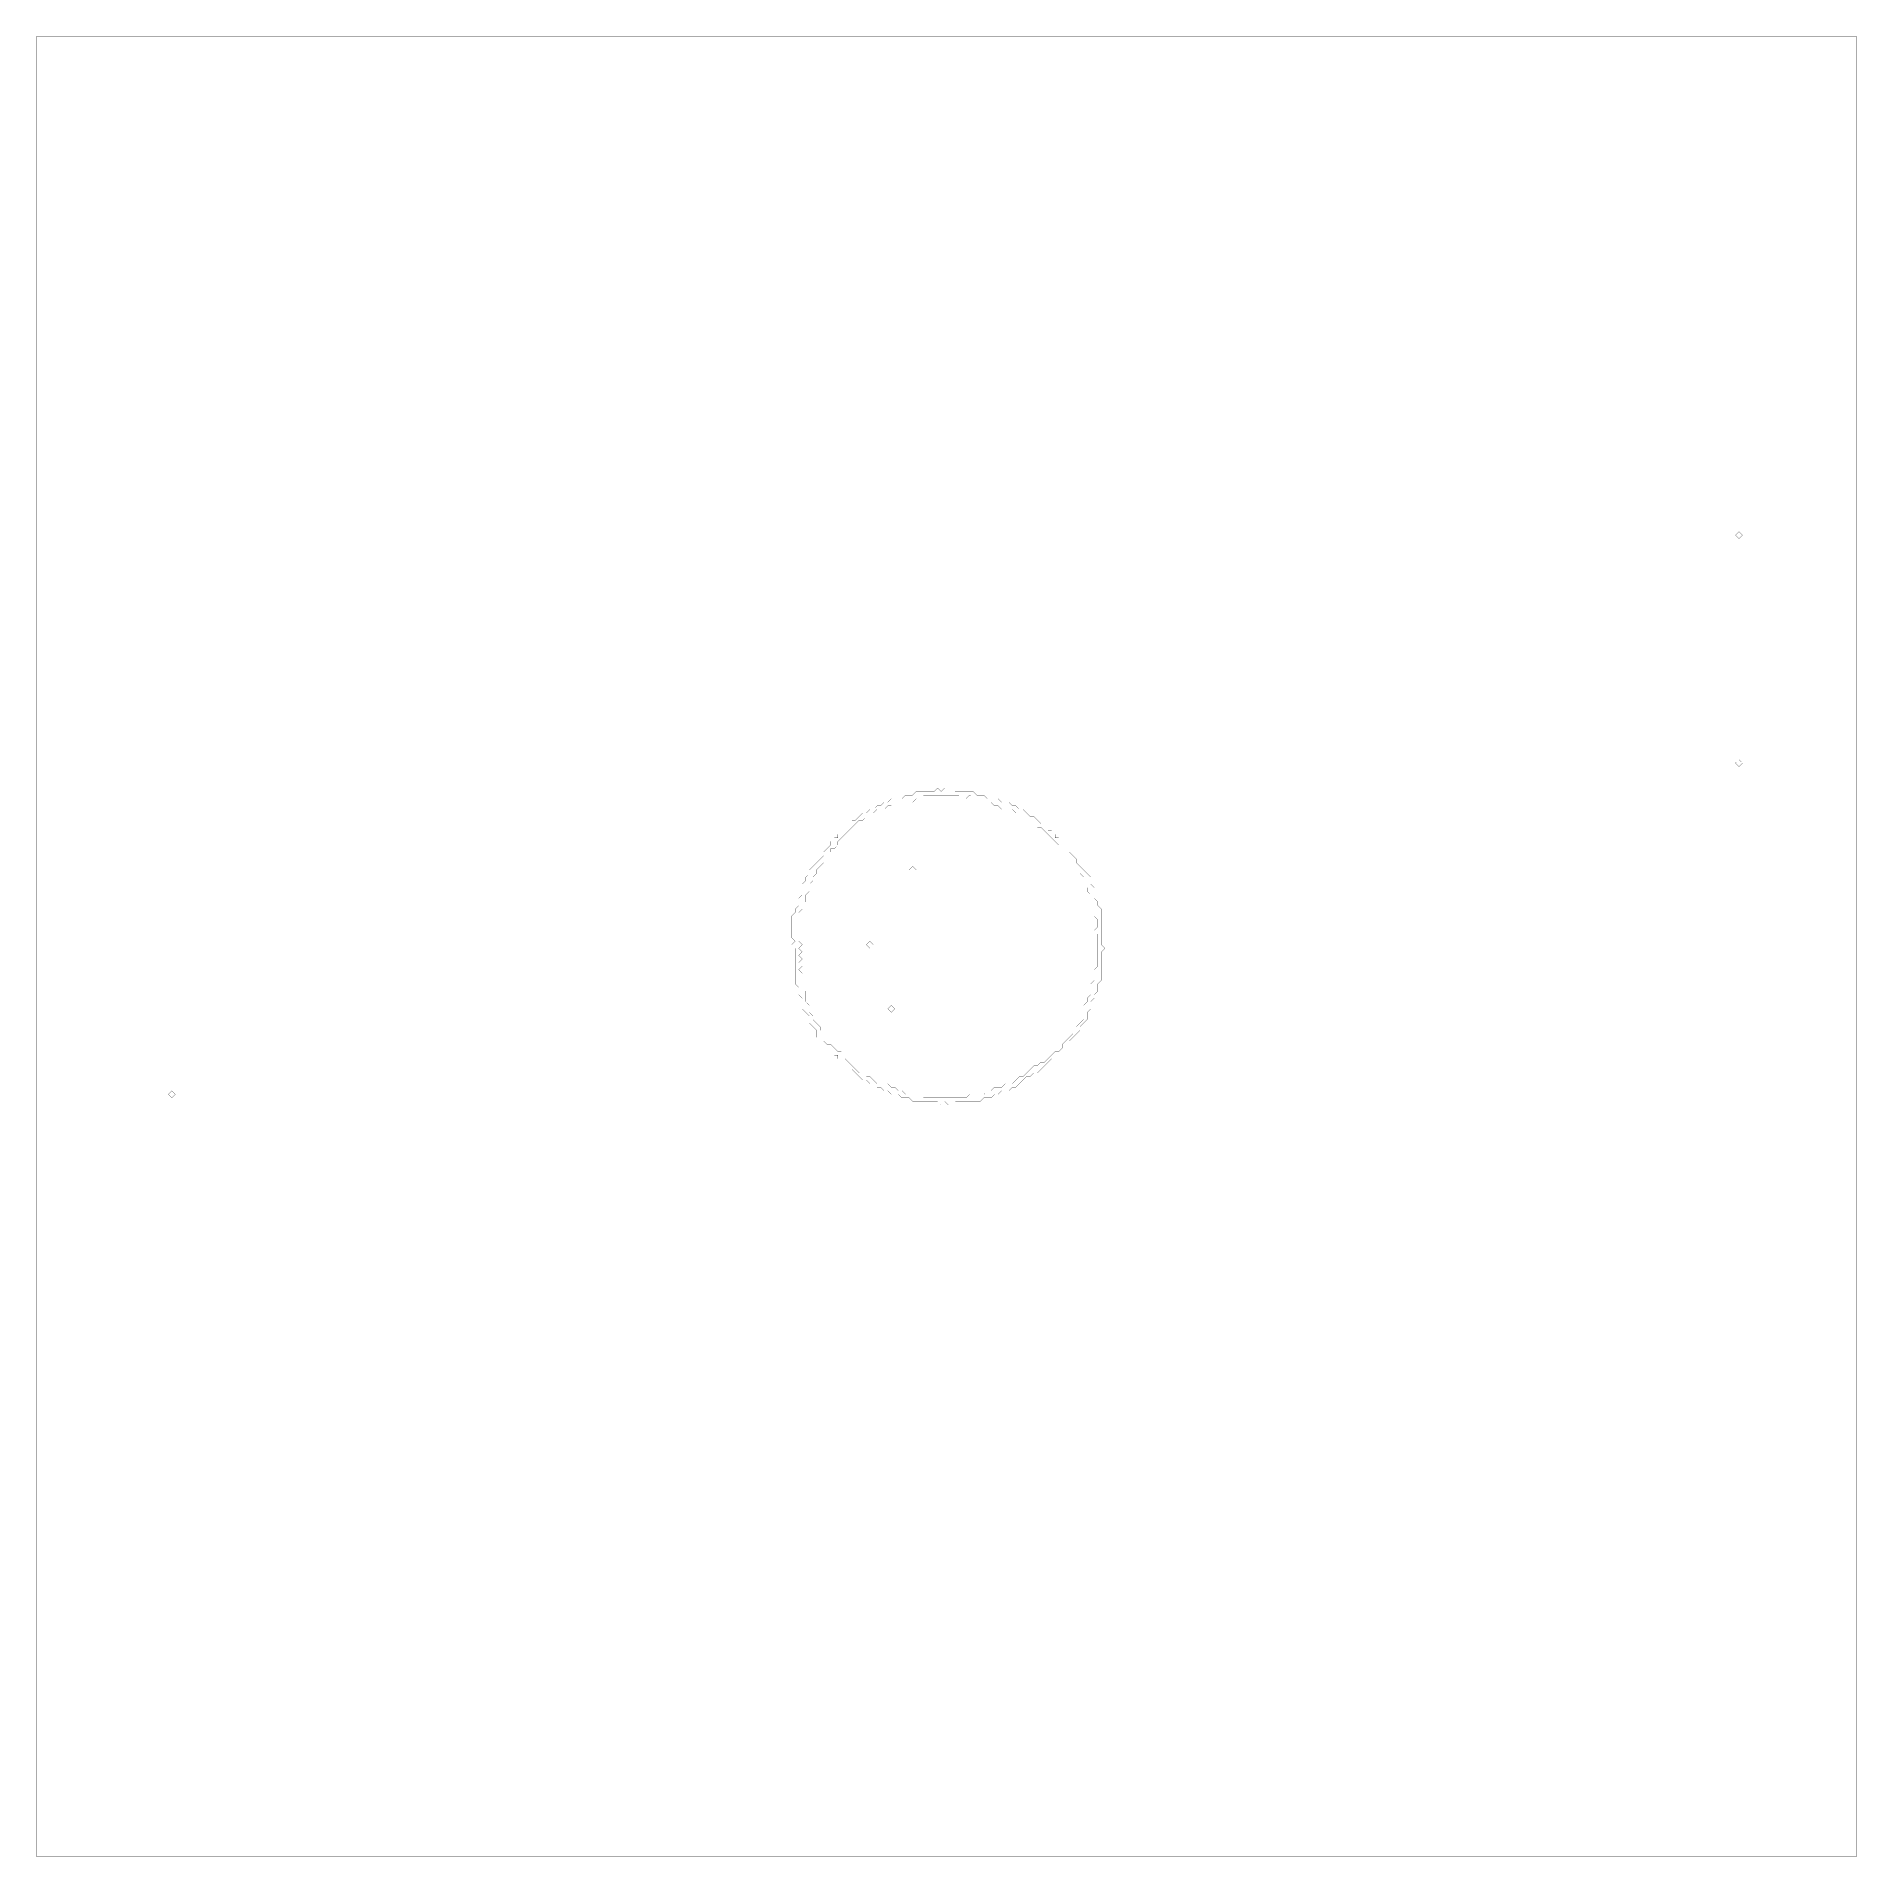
# Model space of a CAD drawing. Header units: metres. Extents: x 0 to 4894, y -4894 to 0.
import ezdxf

# ---------------------------------------------------------------- set-up
doc = ezdxf.new("R2010")
doc.units = ezdxf.units.M
doc.layers.add('conductor', color=1, linetype='Continuous')
doc.layers.add('substrate', color=5, linetype='Continuous')

msp = doc.modelspace()

# ---------------------------------------------------------------- linework, layer by layer
at = {"layer": 'conductor', "const_width": 0.5}
for points in [[(2384.5, -2039.7), (2374.9, -2049.3), (2365.3, -2049.3), (2355.7, -2058.9), (2346.2, -2058.9), (2336.6, -2058.9), (2327, -2058.9), (2317.4, -2058.9), (2307.9, -2058.9), (2298.3, -2068.5), (2288.7, -2068.5), (2279.1, -2078), (2269.6, -2078), (2260, -2078), (2250.4, -2087.6), (2240.8, -2087.6), (2231.2, -2097.2), (2221.7, -2106.8), (2212.1, -2106.8), (2202.5, -2116.3), (2192.9, -2125.9), (2183.4, -2135.5), (2173.8, -2145.1), (2164.2, -2154.6), (2154.6, -2164.2), (2154.6, -2173.8), (2145.1, -2183.4), (2135.5, -2183.4), (2135.5, -2192.9), (2125.9, -2202.5), (2116.3, -2212.1), (2116.3, -2221.7), (2106.8, -2231.2), (2097.2, -2240.8), (2097.2, -2250.4), (2087.6, -2260), (2087.6, -2269.6), (2078, -2279.1), (2078, -2288.7), (2078, -2298.3), (2068.5, -2307.9), (2068.5, -2317.4), (2068.5, -2327), (2058.9, -2336.6), (2058.9, -2346.2), (2049.3, -2355.7), (2049.3, -2365.3), (2049.3, -2374.9), (2049.3, -2384.5), (2049.3, -2394), (2049.3, -2403.6), (2049.3, -2413.2), (2049.3, -2422.8), (2049.3, -2432.3), (2058.9, -2441.9), (2049.3, -2451.5), (2058.9, -2461.1), (2049.3, -2470.7), (2058.9, -2480.2), (2049.3, -2489.8), (2058.9, -2499.4), (2049.3, -2509), (2058.9, -2518.5), (2058.9, -2528.1), (2058.9, -2537.7), (2058.9, -2547.3), (2058.9, -2556.8), (2068.5, -2566.4), (2068.5, -2576), (2068.5, -2585.6), (2068.5, -2595.1), (2078, -2604.7), (2078, -2614.3), (2078, -2623.9), (2087.6, -2633.4), (2087.6, -2643), (2097.2, -2652.6), (2106.8, -2662.2), (2106.8, -2671.8), (2116.3, -2681.3), (2116.3, -2690.9), (2116.3, -2700.5), (2125.9, -2710.1), (2135.5, -2710.1), (2145.1, -2719.6), (2154.6, -2729.2), (2164.2, -2729.2), (2173.8, -2738.8), (2173.8, -2748.4), (2183.4, -2757.9), (2192.9, -2767.5), (2202.5, -2777.1), (2212.1, -2786.7), (2221.7, -2786.7), (2231.2, -2796.2), (2240.8, -2796.2), (2250.4, -2805.8), (2260, -2815.4), (2269.6, -2815.4), (2279.1, -2815.4), (2288.7, -2815.4), (2298.3, -2825), (2307.9, -2825), (2317.4, -2834.5), (2327, -2834.5), (2336.6, -2844.1), (2346.2, -2844.1), (2355.7, -2844.1), (2365.3, -2844.1), (2374.9, -2844.1), (2384.5, -2853.7), (2394, -2853.7), (2403.6, -2853.7), (2413.2, -2853.7), (2422.8, -2853.7), (2432.3, -2853.7), (2441.9, -2853.7), (2451.5, -2853.7), (2461.1, -2853.7), (2470.7, -2853.7), (2480.2, -2853.7), (2489.8, -2853.7), (2499.4, -2853.7), (2509, -2844.1), (2518.5, -2844.1), (2528.1, -2844.1), (2537.7, -2844.1), (2547.3, -2844.1), (2556.8, -2834.5), (2566.4, -2834.5), (2576, -2825), (2585.6, -2825), (2595.1, -2825), (2604.7, -2815.4), (2614.3, -2815.4), (2623.9, -2815.4), (2633.4, -2805.8), (2643, -2796.2), (2652.6, -2796.2), (2662.2, -2786.7), (2671.8, -2777.1), (2681.3, -2767.5), (2690.9, -2767.5), (2700.5, -2757.9), (2710.1, -2757.9), (2719.6, -2748.4), (2729.2, -2738.8), (2738.8, -2729.2), (2748.4, -2729.2), (2757.9, -2719.6), (2757.9, -2710.1), (2767.5, -2700.5), (2777.1, -2690.9), (2786.7, -2681.3), (2786.7, -2671.8), (2796.2, -2662.2), (2805.8, -2652.6), (2815.4, -2643), (2815.4, -2633.4), (2815.4, -2623.9), (2815.4, -2614.3), (2815.4, -2604.7), (2825, -2595.1), (2825, -2585.6), (2834.5, -2576), (2834.5, -2566.4), (2834.5, -2556.8), (2834.5, -2547.3), (2844.1, -2537.7), (2844.1, -2528.1), (2844.1, -2518.5), (2844.1, -2509), (2853.7, -2499.4), (2853.7, -2489.8), (2853.7, -2480.2), (2853.7, -2470.7), (2853.7, -2461.1), (2853.7, -2451.5), (2853.7, -2441.9), (2853.7, -2432.3), (2853.7, -2422.8), (2853.7, -2413.2), (2844.1, -2403.6), (2853.7, -2394), (2853.7, -2384.5), (2853.7, -2374.9), (2844.1, -2365.3), (2844.1, -2355.7), (2844.1, -2346.2), (2834.5, -2336.6), (2834.5, -2327), (2834.5, -2317.4), (2834.5, -2307.9), (2825, -2298.3), (2825, -2288.7), (2815.4, -2279.1), (2815.4, -2269.6), (2815.4, -2260), (2805.8, -2250.4), (2805.8, -2240.8), (2796.2, -2231.2), (2786.7, -2221.7), (2777.1, -2212.1), (2767.5, -2202.5), (2757.9, -2192.9), (2748.4, -2183.4), (2748.4, -2173.8), (2738.8, -2164.2), (2729.2, -2154.6), (2719.6, -2145.1), (2710.1, -2135.5), (2700.5, -2125.9), (2690.9, -2125.9), (2681.3, -2116.3), (2671.8, -2106.8), (2662.2, -2097.2), (2652.6, -2087.6), (2643, -2087.6), (2633.4, -2087.6), (2623.9, -2078), (2614.3, -2078), (2604.7, -2078), (2595.1, -2078), (2585.6, -2068.5), (2576, -2068.5), (2566.4, -2058.9), (2556.8, -2058.9), (2547.3, -2058.9), (2537.7, -2058.9), (2528.1, -2058.9), (2518.5, -2049.3), (2509, -2039.7), (2499.4, -2049.3), (2489.8, -2049.3), (2480.2, -2039.7), (2470.7, -2039.7), (2461.1, -2039.7), (2451.5, -2039.7), (2441.9, -2039.7), (2432.3, -2039.7), (2422.8, -2039.7), (2413.2, -2039.7), (2403.6, -2039.7), (2394, -2039.7)], [(2346.2, -2240.8), (2355.7, -2231.2), (2365.3, -2240.8), (2355.7, -2250.4)], [(2231.2, -2441.9), (2240.8, -2432.3), (2250.4, -2441.9), (2240.8, -2451.5)], [(2288.7, -2614.3), (2298.3, -2604.7), (2307.9, -2614.3), (2298.3, -2623.9)]]:
    msp.add_lwpolyline(points, close=True, dxfattribs=at)
at = {"layer": 'substrate', "const_width": 0.5}
for points in [[(0, 0), (0, -9.6), (0, -19.2), (0, -28.7), (0, -38.3), (0, -47.9), (0, -57.5), (0, -67), (0, -76.6), (0, -86.2), (0, -95.8), (0, -105.3), (0, -114.9), (0, -124.5), (0, -134.1), (0, -143.6), (0, -153.2), (0, -162.8), (0, -172.4), (0, -181.9), (0, -191.5), (0, -201.1), (0, -210.7), (0, -220.3), (0, -229.8), (0, -239.4), (0, -249), (0, -258.6), (0, -268.1), (0, -277.7), (0, -287.3), (0, -296.9), (0, -306.4), (0, -316), (0, -325.6), (0, -335.2), (0, -344.7), (0, -354.3), (0, -363.9), (0, -373.5), (0, -383), (0, -392.6), (0, -402.2), (0, -411.8), (0, -421.4), (0, -430.9), (0, -440.5), (0, -450.1), (0, -459.7), (0, -469.2), (0, -478.8), (0, -488.4), (0, -498), (0, -507.5), (0, -517.1), (0, -526.7), (0, -536.3), (0, -545.8), (0, -555.4), (0, -565), (0, -574.6), (0, -584.1), (0, -593.7), (0, -603.3), (0, -612.9), (0, -622.5), (0, -632), (0, -641.6), (0, -651.2), (0, -660.8), (0, -670.3), (0, -679.9), (0, -689.5), (0, -699.1), (0, -708.6), (0, -718.2), (0, -727.8), (0, -737.4), (0, -746.9), (0, -756.5), (0, -766.1), (0, -775.7), (0, -785.2), (0, -794.8), (0, -804.4), (0, -814), (0, -823.6), (0, -833.1), (0, -842.7), (0, -852.3), (0, -861.9), (0, -871.4), (0, -881), (0, -890.6), (0, -900.2), (0, -909.7), (0, -919.3), (0, -928.9), (0, -938.5), (0, -948), (0, -957.6), (0, -967.2), (0, -976.8), (0, -986.3), (0, -995.9), (0, -1005.5), (0, -1015.1), (0, -1024.7), (0, -1034.2), (0, -1043.8), (0, -1053.4), (0, -1063), (0, -1072.5), (0, -1082.1), (0, -1091.7), (0, -1101.3), (0, -1110.8), (0, -1120.4), (0, -1130), (0, -1139.6), (0, -1149.1), (0, -1158.7), (0, -1168.3), (0, -1177.9), (0, -1187.4), (0, -1197), (0, -1206.6), (0, -1216.2), (0, -1225.8), (0, -1235.3), (0, -1244.9), (0, -1254.5), (0, -1264.1), (0, -1273.6), (0, -1283.2), (0, -1292.8), (0, -1302.4), (0, -1311.9), (0, -1321.5), (0, -1331.1), (0, -1340.7), (0, -1350.2), (0, -1359.8), (0, -1369.4), (0, -1379), (0, -1388.5), (0, -1398.1), (0, -1407.7), (0, -1417.3), (0, -1426.8), (0, -1436.4), (0, -1446), (0, -1455.6), (0, -1465.2), (0, -1474.7), (0, -1484.3), (0, -1493.9), (0, -1503.5), (0, -1513), (0, -1522.6), (0, -1532.2), (0, -1541.8), (0, -1551.3), (0, -1560.9), (0, -1570.5), (0, -1580.1), (0, -1589.6), (0, -1599.2), (0, -1608.8), (0, -1618.4), (0, -1627.9), (0, -1637.5), (0, -1647.1), (0, -1656.7), (0, -1666.3), (0, -1675.8), (0, -1685.4), (0, -1695), (0, -1704.6), (0, -1714.1), (0, -1723.7), (0, -1733.3), (0, -1742.9), (0, -1752.4), (0, -1762), (0, -1771.6), (0, -1781.2), (0, -1790.7), (0, -1800.3), (0, -1809.9), (0, -1819.5), (0, -1829), (0, -1838.6), (0, -1848.2), (0, -1857.8), (0, -1867.4), (0, -1876.9), (0, -1886.5), (0, -1896.1), (0, -1905.7), (0, -1915.2), (0, -1924.8), (0, -1934.4), (0, -1944), (0, -1953.5), (0, -1963.1), (0, -1972.7), (0, -1982.3), (0, -1991.8), (0, -2001.4), (0, -2011), (0, -2020.6), (0, -2030.1), (0, -2039.7), (0, -2049.3), (0, -2058.9), (0, -2068.5), (0, -2078), (0, -2087.6), (0, -2097.2), (0, -2106.8), (0, -2116.3), (0, -2125.9), (0, -2135.5), (0, -2145.1), (0, -2154.6), (0, -2164.2), (0, -2173.8), (0, -2183.4), (0, -2192.9), (0, -2202.5), (0, -2212.1), (0, -2221.7), (0, -2231.2), (0, -2240.8), (0, -2250.4), (0, -2260), (0, -2269.6), (0, -2279.1), (0, -2288.7), (0, -2298.3), (0, -2307.9), (0, -2317.4), (0, -2327), (0, -2336.6), (0, -2346.2), (0, -2355.7), (0, -2365.3), (0, -2374.9), (0, -2384.5), (0, -2394), (0, -2403.6), (0, -2413.2), (0, -2422.8), (0, -2432.3), (0, -2441.9), (0, -2451.5), (0, -2461.1), (0, -2470.7), (0, -2480.2), (0, -2489.8), (0, -2499.4), (0, -2509), (0, -2518.5), (0, -2528.1), (0, -2537.7), (0, -2547.3), (0, -2556.8), (0, -2566.4), (0, -2576), (0, -2585.6), (0, -2595.1), (0, -2604.7), (0, -2614.3), (0, -2623.9), (0, -2633.4), (0, -2643), (0, -2652.6), (0, -2662.2), (0, -2671.8), (0, -2681.3), (0, -2690.9), (0, -2700.5), (0, -2710.1), (0, -2719.6), (0, -2729.2), (0, -2738.8), (0, -2748.4), (0, -2757.9), (0, -2767.5), (0, -2777.1), (0, -2786.7), (0, -2796.2), (0, -2805.8), (0, -2815.4), (0, -2825), (0, -2834.5), (0, -2844.1), (0, -2853.7), (0, -2863.3), (0, -2872.9), (0, -2882.4), (0, -2892), (0, -2901.6), (0, -2911.2), (0, -2920.7), (0, -2930.3), (0, -2939.9), (0, -2949.5), (0, -2959), (0, -2968.6), (0, -2978.2), (0, -2987.8), (0, -2997.3), (0, -3006.9), (0, -3016.5), (0, -3026.1), (0, -3035.6), (0, -3045.2), (0, -3054.8), (0, -3064.4), (0, -3074), (0, -3083.5), (0, -3093.1), (0, -3102.7), (0, -3112.3), (0, -3121.8), (0, -3131.4), (0, -3141), (0, -3150.6), (0, -3160.1), (0, -3169.7), (0, -3179.3), (0, -3188.9), (0, -3198.4), (0, -3208), (0, -3217.6), (0, -3227.2), (0, -3236.7), (0, -3246.3), (0, -3255.9), (0, -3265.5), (0, -3275.1), (0, -3284.6), (0, -3294.2), (0, -3303.8), (0, -3313.4), (0, -3322.9), (0, -3332.5), (0, -3342.1), (0, -3351.7), (0, -3361.2), (0, -3370.8), (0, -3380.4), (0, -3390), (0, -3399.5), (0, -3409.1), (0, -3418.7), (0, -3428.3), (0, -3437.8), (0, -3447.4), (0, -3457), (0, -3466.6), (0, -3476.2), (0, -3485.7), (0, -3495.3), (0, -3504.9), (0, -3514.5), (0, -3524), (0, -3533.6), (0, -3543.2), (0, -3552.8), (0, -3562.3), (0, -3571.9), (0, -3581.5), (0, -3591.1), (0, -3600.6), (0, -3610.2), (0, -3619.8), (0, -3629.4), (0, -3638.9), (0, -3648.5), (0, -3658.1), (0, -3667.7), (0, -3677.2), (0, -3686.8), (0, -3696.4), (0, -3706), (0, -3715.6), (0, -3725.1), (0, -3734.7), (0, -3744.3), (0, -3753.9), (0, -3763.4), (0, -3773), (0, -3782.6), (0, -3792.2), (0, -3801.7), (0, -3811.3), (0, -3820.9), (0, -3830.5), (0, -3840), (0, -3849.6), (0, -3859.2), (0, -3868.8), (0, -3878.3), (0, -3887.9), (0, -3897.5), (0, -3907.1), (0, -3916.7), (0, -3926.2), (0, -3935.8), (0, -3945.4), (0, -3955), (0, -3964.5), (0, -3974.1), (0, -3983.7), (0, -3993.3), (0, -4002.8), (0, -4012.4), (0, -4022), (0, -4031.6), (0, -4041.1), (0, -4050.7), (0, -4060.3), (0, -4069.9), (0, -4079.4), (0, -4089), (0, -4098.6), (0, -4108.2), (0, -4117.8), (0, -4127.3), (0, -4136.9), (0, -4146.5), (0, -4156.1), (0, -4165.6), (0, -4175.2), (0, -4184.8), (0, -4194.4), (0, -4203.9), (0, -4213.5), (0, -4223.1), (0, -4232.7), (0, -4242.2), (0, -4251.8), (0, -4261.4), (0, -4271), (0, -4280.5), (0, -4290.1), (0, -4299.7), (0, -4309.3), (0, -4318.9), (0, -4328.4), (0, -4338), (0, -4347.6), (0, -4357.2), (0, -4366.7), (0, -4376.3), (0, -4385.9), (0, -4395.5), (0, -4405), (0, -4414.6), (0, -4424.2), (0, -4433.8), (0, -4443.3), (0, -4452.9), (0, -4462.5), (0, -4472.1), (0, -4481.6), (0, -4491.2), (0, -4500.8), (0, -4510.4), (0, -4520), (0, -4529.5), (0, -4539.1), (0, -4548.7), (0, -4558.3), (0, -4567.8), (0, -4577.4), (0, -4587), (0, -4596.6), (0, -4606.1), (0, -4615.7), (0, -4625.3), (0, -4634.9), (0, -4644.4), (0, -4654), (0, -4663.6), (0, -4673.2), (0, -4682.7), (0, -4692.3), (0, -4701.9), (0, -4711.5), (0, -4721.1), (0, -4730.6), (0, -4740.2), (0, -4749.8), (0, -4759.4), (0, -4768.9), (0, -4778.5), (0, -4788.1), (0, -4797.7), (0, -4807.2), (0, -4816.8), (0, -4826.4), (0, -4836), (0, -4845.5), (0, -4855.1), (0, -4864.7), (0, -4874.3), (0, -4883.8), (0, -4893.4), (9.6, -4893.4), (19.2, -4893.4), (28.7, -4893.4), (38.3, -4893.4), (47.9, -4893.4), (57.5, -4893.4), (67, -4893.4), (76.6, -4893.4), (86.2, -4893.4), (95.8, -4893.4), (105.3, -4893.4), (114.9, -4893.4), (124.5, -4893.4), (134.1, -4893.4), (143.6, -4893.4), (153.2, -4893.4), (162.8, -4893.4), (172.4, -4893.4), (181.9, -4893.4), (191.5, -4893.4), (201.1, -4893.4), (210.7, -4893.4), (220.3, -4893.4), (229.8, -4893.4), (239.4, -4893.4), (249, -4893.4), (258.6, -4893.4), (268.1, -4893.4), (277.7, -4893.4), (287.3, -4893.4), (296.9, -4893.4), (306.4, -4893.4), (316, -4893.4), (325.6, -4893.4), (335.2, -4893.4), (344.7, -4893.4), (354.3, -4893.4), (363.9, -4893.4), (373.5, -4893.4), (383, -4893.4), (392.6, -4893.4), (402.2, -4893.4), (411.8, -4893.4), (421.4, -4893.4), (430.9, -4893.4), (440.5, -4893.4), (450.1, -4893.4), (459.7, -4893.4), (469.2, -4893.4), (478.8, -4893.4), (488.4, -4893.4), (498, -4893.4), (507.5, -4893.4), (517.1, -4893.4), (526.7, -4893.4), (536.3, -4893.4), (545.8, -4893.4), (555.4, -4893.4), (565, -4893.4), (574.6, -4893.4), (584.1, -4893.4), (593.7, -4893.4), (603.3, -4893.4), (612.9, -4893.4), (622.5, -4893.4), (632, -4893.4), (641.6, -4893.4), (651.2, -4893.4), (660.8, -4893.4), (670.3, -4893.4), (679.9, -4893.4), (689.5, -4893.4), (699.1, -4893.4), (708.6, -4893.4), (718.2, -4893.4), (727.8, -4893.4), (737.4, -4893.4), (746.9, -4893.4), (756.5, -4893.4), (766.1, -4893.4), (775.7, -4893.4), (785.2, -4893.4), (794.8, -4893.4), (804.4, -4893.4), (814, -4893.4), (823.6, -4893.4), (833.1, -4893.4), (842.7, -4893.4), (852.3, -4893.4), (861.9, -4893.4), (871.4, -4893.4), (881, -4893.4), (890.6, -4893.4), (900.2, -4893.4), (909.7, -4893.4), (919.3, -4893.4), (928.9, -4893.4), (938.5, -4893.4), (948, -4893.4), (957.6, -4893.4), (967.2, -4893.4), (976.8, -4893.4), (986.3, -4893.4), (995.9, -4893.4), (1005.5, -4893.4), (1015.1, -4893.4), (1024.7, -4893.4), (1034.2, -4893.4), (1043.8, -4893.4), (1053.4, -4893.4), (1063, -4893.4), (1072.5, -4893.4), (1082.1, -4893.4), (1091.7, -4893.4), (1101.3, -4893.4), (1110.8, -4893.4), (1120.4, -4893.4), (1130, -4893.4), (1139.6, -4893.4), (1149.1, -4893.4), (1158.7, -4893.4), (1168.3, -4893.4), (1177.9, -4893.4), (1187.4, -4893.4), (1197, -4893.4), (1206.6, -4893.4), (1216.2, -4893.4), (1225.8, -4893.4), (1235.3, -4893.4), (1244.9, -4893.4), (1254.5, -4893.4), (1264.1, -4893.4), (1273.6, -4893.4), (1283.2, -4893.4), (1292.8, -4893.4), (1302.4, -4893.4), (1311.9, -4893.4), (1321.5, -4893.4), (1331.1, -4893.4), (1340.7, -4893.4), (1350.2, -4893.4), (1359.8, -4893.4), (1369.4, -4893.4), (1379, -4893.4), (1388.5, -4893.4), (1398.1, -4893.4), (1407.7, -4893.4), (1417.3, -4893.4), (1426.8, -4893.4), (1436.4, -4893.4), (1446, -4893.4), (1455.6, -4893.4), (1465.2, -4893.4), (1474.7, -4893.4), (1484.3, -4893.4), (1493.9, -4893.4), (1503.5, -4893.4), (1513, -4893.4), (1522.6, -4893.4), (1532.2, -4893.4), (1541.8, -4893.4), (1551.3, -4893.4), (1560.9, -4893.4), (1570.5, -4893.4), (1580.1, -4893.4), (1589.6, -4893.4), (1599.2, -4893.4), (1608.8, -4893.4), (1618.4, -4893.4), (1627.9, -4893.4), (1637.5, -4893.4), (1647.1, -4893.4), (1656.7, -4893.4), (1666.3, -4893.4), (1675.8, -4893.4), (1685.4, -4893.4), (1695, -4893.4), (1704.6, -4893.4), (1714.1, -4893.4), (1723.7, -4893.4), (1733.3, -4893.4), (1742.9, -4893.4), (1752.4, -4893.4), (1762, -4893.4), (1771.6, -4893.4), (1781.2, -4893.4), (1790.7, -4893.4), (1800.3, -4893.4), (1809.9, -4893.4), (1819.5, -4893.4), (1829, -4893.4), (1838.6, -4893.4), (1848.2, -4893.4), (1857.8, -4893.4), (1867.4, -4893.4), (1876.9, -4893.4), (1886.5, -4893.4), (1896.1, -4893.4), (1905.7, -4893.4), (1915.2, -4893.4), (1924.8, -4893.4), (1934.4, -4893.4), (1944, -4893.4), (1953.5, -4893.4), (1963.1, -4893.4), (1972.7, -4893.4), (1982.3, -4893.4), (1991.8, -4893.4), (2001.4, -4893.4), (2011, -4893.4), (2020.6, -4893.4), (2030.1, -4893.4), (2039.7, -4893.4), (2049.3, -4893.4), (2058.9, -4893.4), (2068.5, -4893.4), (2078, -4893.4), (2087.6, -4893.4), (2097.2, -4893.4), (2106.8, -4893.4), (2116.3, -4893.4), (2125.9, -4893.4), (2135.5, -4893.4), (2145.1, -4893.4), (2154.6, -4893.4), (2164.2, -4893.4), (2173.8, -4893.4), (2183.4, -4893.4), (2192.9, -4893.4), (2202.5, -4893.4), (2212.1, -4893.4), (2221.7, -4893.4), (2231.2, -4893.4), (2240.8, -4893.4), (2250.4, -4893.4), (2260, -4893.4), (2269.6, -4893.4), (2279.1, -4893.4), (2288.7, -4893.4), (2298.3, -4893.4), (2307.9, -4893.4), (2317.4, -4893.4), (2327, -4893.4), (2336.6, -4893.4), (2346.2, -4893.4), (2355.7, -4893.4), (2365.3, -4893.4), (2374.9, -4893.4), (2384.5, -4893.4), (2394, -4893.4), (2403.6, -4893.4), (2413.2, -4893.4), (2422.8, -4893.4), (2432.3, -4893.4), (2441.9, -4893.4), (2451.5, -4893.4), (2461.1, -4893.4), (2470.7, -4893.4), (2480.2, -4893.4), (2489.8, -4893.4), (2499.4, -4893.4), (2509, -4893.4), (2518.5, -4893.4), (2528.1, -4893.4), (2537.7, -4893.4), (2547.3, -4893.4), (2556.8, -4893.4), (2566.4, -4893.4), (2576, -4893.4), (2585.6, -4893.4), (2595.1, -4893.4), (2604.7, -4893.4), (2614.3, -4893.4), (2623.9, -4893.4), (2633.4, -4893.4), (2643, -4893.4), (2652.6, -4893.4), (2662.2, -4893.4), (2671.8, -4893.4), (2681.3, -4893.4), (2690.9, -4893.4), (2700.5, -4893.4), (2710.1, -4893.4), (2719.6, -4893.4), (2729.2, -4893.4), (2738.8, -4893.4), (2748.4, -4893.4), (2757.9, -4893.4), (2767.5, -4893.4), (2777.1, -4893.4), (2786.7, -4893.4), (2796.2, -4893.4), (2805.8, -4893.4), (2815.4, -4893.4), (2825, -4893.4), (2834.5, -4893.4), (2844.1, -4893.4), (2853.7, -4893.4), (2863.3, -4893.4), (2872.9, -4893.4), (2882.4, -4893.4), (2892, -4893.4), (2901.6, -4893.4), (2911.2, -4893.4), (2920.7, -4893.4), (2930.3, -4893.4), (2939.9, -4893.4), (2949.5, -4893.4), (2959, -4893.4), (2968.6, -4893.4), (2978.2, -4893.4), (2987.8, -4893.4), (2997.3, -4893.4), (3006.9, -4893.4), (3016.5, -4893.4), (3026.1, -4893.4), (3035.6, -4893.4), (3045.2, -4893.4), (3054.8, -4893.4), (3064.4, -4893.4), (3074, -4893.4), (3083.5, -4893.4), (3093.1, -4893.4), (3102.7, -4893.4), (3112.3, -4893.4), (3121.8, -4893.4), (3131.4, -4893.4), (3141, -4893.4), (3150.6, -4893.4), (3160.1, -4893.4), (3169.7, -4893.4), (3179.3, -4893.4), (3188.9, -4893.4), (3198.4, -4893.4), (3208, -4893.4), (3217.6, -4893.4), (3227.2, -4893.4), (3236.7, -4893.4), (3246.3, -4893.4), (3255.9, -4893.4), (3265.5, -4893.4), (3275.1, -4893.4), (3284.6, -4893.4), (3294.2, -4893.4), (3303.8, -4893.4), (3313.4, -4893.4), (3322.9, -4893.4), (3332.5, -4893.4), (3342.1, -4893.4), (3351.7, -4893.4), (3361.2, -4893.4), (3370.8, -4893.4), (3380.4, -4893.4), (3390, -4893.4), (3399.5, -4893.4), (3409.1, -4893.4), (3418.7, -4893.4), (3428.3, -4893.4), (3437.8, -4893.4), (3447.4, -4893.4), (3457, -4893.4), (3466.6, -4893.4), (3476.2, -4893.4), (3485.7, -4893.4), (3495.3, -4893.4), (3504.9, -4893.4), (3514.5, -4893.4), (3524, -4893.4), (3533.6, -4893.4), (3543.2, -4893.4), (3552.8, -4893.4), (3562.3, -4893.4), (3571.9, -4893.4), (3581.5, -4893.4), (3591.1, -4893.4), (3600.6, -4893.4), (3610.2, -4893.4), (3619.8, -4893.4), (3629.4, -4893.4), (3638.9, -4893.4), (3648.5, -4893.4), (3658.1, -4893.4), (3667.7, -4893.4), (3677.2, -4893.4), (3686.8, -4893.4), (3696.4, -4893.4), (3706, -4893.4), (3715.6, -4893.4), (3725.1, -4893.4), (3734.7, -4893.4), (3744.3, -4893.4), (3753.9, -4893.4), (3763.4, -4893.4), (3773, -4893.4), (3782.6, -4893.4), (3792.2, -4893.4), (3801.7, -4893.4), (3811.3, -4893.4), (3820.9, -4893.4), (3830.5, -4893.4), (3840, -4893.4), (3849.6, -4893.4), (3859.2, -4893.4), (3868.8, -4893.4), (3878.3, -4893.4), (3887.9, -4893.4), (3897.5, -4893.4), (3907.1, -4893.4), (3916.7, -4893.4), (3926.2, -4893.4), (3935.8, -4893.4), (3945.4, -4893.4), (3955, -4893.4), (3964.5, -4893.4), (3974.1, -4893.4), (3983.7, -4893.4), (3993.3, -4893.4), (4002.8, -4893.4), (4012.4, -4893.4), (4022, -4893.4), (4031.6, -4893.4), (4041.1, -4893.4), (4050.7, -4893.4), (4060.3, -4893.4), (4069.9, -4893.4), (4079.4, -4893.4), (4089, -4893.4), (4098.6, -4893.4), (4108.2, -4893.4), (4117.8, -4893.4), (4127.3, -4893.4), (4136.9, -4893.4), (4146.5, -4893.4), (4156.1, -4893.4), (4165.6, -4893.4), (4175.2, -4893.4), (4184.8, -4893.4), (4194.4, -4893.4), (4203.9, -4893.4), (4213.5, -4893.4), (4223.1, -4893.4), (4232.7, -4893.4), (4242.2, -4893.4), (4251.8, -4893.4), (4261.4, -4893.4), (4271, -4893.4), (4280.5, -4893.4), (4290.1, -4893.4), (4299.7, -4893.4), (4309.3, -4893.4), (4318.9, -4893.4), (4328.4, -4893.4), (4338, -4893.4), (4347.6, -4893.4), (4357.2, -4893.4), (4366.7, -4893.4), (4376.3, -4893.4), (4385.9, -4893.4), (4395.5, -4893.4), (4405, -4893.4), (4414.6, -4893.4), (4424.2, -4893.4), (4433.8, -4893.4), (4443.3, -4893.4), (4452.9, -4893.4), (4462.5, -4893.4), (4472.1, -4893.4), (4481.6, -4893.4), (4491.2, -4893.4), (4500.8, -4893.4), (4510.4, -4893.4), (4520, -4893.4), (4529.5, -4893.4), (4539.1, -4893.4), (4548.7, -4893.4), (4558.3, -4893.4), (4567.8, -4893.4), (4577.4, -4893.4), (4587, -4893.4), (4596.6, -4893.4), (4606.1, -4893.4), (4615.7, -4893.4), (4625.3, -4893.4), (4634.9, -4893.4), (4644.4, -4893.4), (4654, -4893.4), (4663.6, -4893.4), (4673.2, -4893.4), (4682.7, -4893.4), (4692.3, -4893.4), (4701.9, -4893.4), (4711.5, -4893.4), (4721.1, -4893.4), (4730.6, -4893.4), (4740.2, -4893.4), (4749.8, -4893.4), (4759.4, -4893.4), (4768.9, -4893.4), (4778.5, -4893.4), (4788.1, -4893.4), (4797.7, -4893.4), (4807.2, -4893.4), (4816.8, -4893.4), (4826.4, -4893.4), (4836, -4893.4), (4845.5, -4893.4), (4855.1, -4893.4), (4864.7, -4893.4), (4874.3, -4893.4), (4883.8, -4893.4), (4893.4, -4893.4), (4893.4, -4883.8), (4893.4, -4874.3), (4893.4, -4864.7), (4893.4, -4855.1), (4893.4, -4845.5), (4893.4, -4836), (4893.4, -4826.4), (4893.4, -4816.8), (4893.4, -4807.2), (4893.4, -4797.7), (4893.4, -4788.1), (4893.4, -4778.5), (4893.4, -4768.9), (4893.4, -4759.4), (4893.4, -4749.8), (4893.4, -4740.2), (4893.4, -4730.6), (4893.4, -4721.1), (4893.4, -4711.5), (4893.4, -4701.9), (4893.4, -4692.3), (4893.4, -4682.7), (4893.4, -4673.2), (4893.4, -4663.6), (4893.4, -4654), (4893.4, -4644.4), (4893.4, -4634.9), (4893.4, -4625.3), (4893.4, -4615.7), (4893.4, -4606.1), (4893.4, -4596.6), (4893.4, -4587), (4893.4, -4577.4), (4893.4, -4567.8), (4893.4, -4558.3), (4893.4, -4548.7), (4893.4, -4539.1), (4893.4, -4529.5), (4893.4, -4520), (4893.4, -4510.4), (4893.4, -4500.8), (4893.4, -4491.2), (4893.4, -4481.6), (4893.4, -4472.1), (4893.4, -4462.5), (4893.4, -4452.9), (4893.4, -4443.3), (4893.4, -4433.8), (4893.4, -4424.2), (4893.4, -4414.6), (4893.4, -4405), (4893.4, -4395.5), (4893.4, -4385.9), (4893.4, -4376.3), (4893.4, -4366.7), (4893.4, -4357.2), (4893.4, -4347.6), (4893.4, -4338), (4893.4, -4328.4), (4893.4, -4318.9), (4893.4, -4309.3), (4893.4, -4299.7), (4893.4, -4290.1), (4893.4, -4280.5), (4893.4, -4271), (4893.4, -4261.4), (4893.4, -4251.8), (4893.4, -4242.2), (4893.4, -4232.7), (4893.4, -4223.1), (4893.4, -4213.5), (4893.4, -4203.9), (4893.4, -4194.4), (4893.4, -4184.8), (4893.4, -4175.2), (4893.4, -4165.6), (4893.4, -4156.1), (4893.4, -4146.5), (4893.4, -4136.9), (4893.4, -4127.3), (4893.4, -4117.8), (4893.4, -4108.2), (4893.4, -4098.6), (4893.4, -4089), (4893.4, -4079.4), (4893.4, -4069.9), (4893.4, -4060.3), (4893.4, -4050.7), (4893.4, -4041.1), (4893.4, -4031.6), (4893.4, -4022), (4893.4, -4012.4), (4893.4, -4002.8), (4893.4, -3993.3), (4893.4, -3983.7), (4893.4, -3974.1), (4893.4, -3964.5), (4893.4, -3955), (4893.4, -3945.4), (4893.4, -3935.8), (4893.4, -3926.2), (4893.4, -3916.7), (4893.4, -3907.1), (4893.4, -3897.5), (4893.4, -3887.9), (4893.4, -3878.3), (4893.4, -3868.8), (4893.4, -3859.2), (4893.4, -3849.6), (4893.4, -3840), (4893.4, -3830.5), (4893.4, -3820.9), (4893.4, -3811.3), (4893.4, -3801.7), (4893.4, -3792.2), (4893.4, -3782.6), (4893.4, -3773), (4893.4, -3763.4), (4893.4, -3753.9), (4893.4, -3744.3), (4893.4, -3734.7), (4893.4, -3725.1), (4893.4, -3715.6), (4893.4, -3706), (4893.4, -3696.4), (4893.4, -3686.8), (4893.4, -3677.2), (4893.4, -3667.7), (4893.4, -3658.1), (4893.4, -3648.5), (4893.4, -3638.9), (4893.4, -3629.4), (4893.4, -3619.8), (4893.4, -3610.2), (4893.4, -3600.6), (4893.4, -3591.1), (4893.4, -3581.5), (4893.4, -3571.9), (4893.4, -3562.3), (4893.4, -3552.8), (4893.4, -3543.2), (4893.4, -3533.6), (4893.4, -3524), (4893.4, -3514.5), (4893.4, -3504.9), (4893.4, -3495.3), (4893.4, -3485.7), (4893.4, -3476.2), (4893.4, -3466.6), (4893.4, -3457), (4893.4, -3447.4), (4893.4, -3437.8), (4893.4, -3428.3), (4893.4, -3418.7), (4893.4, -3409.1), (4893.4, -3399.5), (4893.4, -3390), (4893.4, -3380.4), (4893.4, -3370.8), (4893.4, -3361.2), (4893.4, -3351.7), (4893.4, -3342.1), (4893.4, -3332.5), (4893.4, -3322.9), (4893.4, -3313.4), (4893.4, -3303.8), (4893.4, -3294.2), (4893.4, -3284.6), (4893.4, -3275.1), (4893.4, -3265.5), (4893.4, -3255.9), (4893.4, -3246.3), (4893.4, -3236.7), (4893.4, -3227.2), (4893.4, -3217.6), (4893.4, -3208), (4893.4, -3198.4), (4893.4, -3188.9), (4893.4, -3179.3), (4893.4, -3169.7), (4893.4, -3160.1), (4893.4, -3150.6), (4893.4, -3141), (4893.4, -3131.4), (4893.4, -3121.8), (4893.4, -3112.3), (4893.4, -3102.7), (4893.4, -3093.1), (4893.4, -3083.5), (4893.4, -3074), (4893.4, -3064.4), (4893.4, -3054.8), (4893.4, -3045.2), (4893.4, -3035.6), (4893.4, -3026.1), (4893.4, -3016.5), (4893.4, -3006.9), (4893.4, -2997.3), (4893.4, -2987.8), (4893.4, -2978.2), (4893.4, -2968.6), (4893.4, -2959), (4893.4, -2949.5), (4893.4, -2939.9), (4893.4, -2930.3), (4893.4, -2920.7), (4893.4, -2911.2), (4893.4, -2901.6), (4893.4, -2892), (4893.4, -2882.4), (4893.4, -2872.9), (4893.4, -2863.3), (4893.4, -2853.7), (4893.4, -2844.1), (4893.4, -2834.5), (4893.4, -2825), (4893.4, -2815.4), (4893.4, -2805.8), (4893.4, -2796.2), (4893.4, -2786.7), (4893.4, -2777.1), (4893.4, -2767.5), (4893.4, -2757.9), (4893.4, -2748.4), (4893.4, -2738.8), (4893.4, -2729.2), (4893.4, -2719.6), (4893.4, -2710.1), (4893.4, -2700.5), (4893.4, -2690.9), (4893.4, -2681.3), (4893.4, -2671.8), (4893.4, -2662.2), (4893.4, -2652.6), (4893.4, -2643), (4893.4, -2633.4), (4893.4, -2623.9), (4893.4, -2614.3), (4893.4, -2604.7), (4893.4, -2595.1), (4893.4, -2585.6), (4893.4, -2576), (4893.4, -2566.4), (4893.4, -2556.8), (4893.4, -2547.3), (4893.4, -2537.7), (4893.4, -2528.1), (4893.4, -2518.5), (4893.4, -2509), (4893.4, -2499.4), (4893.4, -2489.8), (4893.4, -2480.2), (4893.4, -2470.7), (4893.4, -2461.1), (4893.4, -2451.5), (4893.4, -2441.9), (4893.4, -2432.3), (4893.4, -2422.8), (4893.4, -2413.2), (4893.4, -2403.6), (4893.4, -2394), (4893.4, -2384.5), (4893.4, -2374.9), (4893.4, -2365.3), (4893.4, -2355.7), (4893.4, -2346.2), (4893.4, -2336.6), (4893.4, -2327), (4893.4, -2317.4), (4893.4, -2307.9), (4893.4, -2298.3), (4893.4, -2288.7), (4893.4, -2279.1), (4893.4, -2269.6), (4893.4, -2260), (4893.4, -2250.4), (4893.4, -2240.8), (4893.4, -2231.2), (4893.4, -2221.7), (4893.4, -2212.1), (4893.4, -2202.5), (4893.4, -2192.9), (4893.4, -2183.4), (4893.4, -2173.8), (4893.4, -2164.2), (4893.4, -2154.6), (4893.4, -2145.1), (4893.4, -2135.5), (4893.4, -2125.9), (4893.4, -2116.3), (4893.4, -2106.8), (4893.4, -2097.2), (4893.4, -2087.6), (4893.4, -2078), (4893.4, -2068.5), (4893.4, -2058.9), (4893.4, -2049.3), (4893.4, -2039.7), (4893.4, -2030.1), (4893.4, -2020.6), (4893.4, -2011), (4893.4, -2001.4), (4893.4, -1991.8), (4893.4, -1982.3), (4893.4, -1972.7), (4893.4, -1963.1), (4893.4, -1953.5), (4893.4, -1944), (4893.4, -1934.4), (4893.4, -1924.8), (4893.4, -1915.2), (4893.4, -1905.7), (4893.4, -1896.1), (4893.4, -1886.5), (4893.4, -1876.9), (4893.4, -1867.4), (4893.4, -1857.8), (4893.4, -1848.2), (4893.4, -1838.6), (4893.4, -1829), (4893.4, -1819.5), (4893.4, -1809.9), (4893.4, -1800.3), (4893.4, -1790.7), (4893.4, -1781.2), (4893.4, -1771.6), (4893.4, -1762), (4893.4, -1752.4), (4893.4, -1742.9), (4893.4, -1733.3), (4893.4, -1723.7), (4893.4, -1714.1), (4893.4, -1704.6), (4893.4, -1695), (4893.4, -1685.4), (4893.4, -1675.8), (4893.4, -1666.3), (4893.4, -1656.7), (4893.4, -1647.1), (4893.4, -1637.5), (4893.4, -1627.9), (4893.4, -1618.4), (4893.4, -1608.8), (4893.4, -1599.2), (4893.4, -1589.6), (4893.4, -1580.1), (4893.4, -1570.5), (4893.4, -1560.9), (4893.4, -1551.3), (4893.4, -1541.8), (4893.4, -1532.2), (4893.4, -1522.6), (4893.4, -1513), (4893.4, -1503.5), (4893.4, -1493.9), (4893.4, -1484.3), (4893.4, -1474.7), (4893.4, -1465.2), (4893.4, -1455.6), (4893.4, -1446), (4893.4, -1436.4), (4893.4, -1426.8), (4893.4, -1417.3), (4893.4, -1407.7), (4893.4, -1398.1), (4893.4, -1388.5), (4893.4, -1379), (4893.4, -1369.4), (4893.4, -1359.8), (4893.4, -1350.2), (4893.4, -1340.7), (4893.4, -1331.1), (4893.4, -1321.5), (4893.4, -1311.9), (4893.4, -1302.4), (4893.4, -1292.8), (4893.4, -1283.2), (4893.4, -1273.6), (4893.4, -1264.1), (4893.4, -1254.5), (4893.4, -1244.9), (4893.4, -1235.3), (4893.4, -1225.8), (4893.4, -1216.2), (4893.4, -1206.6), (4893.4, -1197), (4893.4, -1187.4), (4893.4, -1177.9), (4893.4, -1168.3), (4893.4, -1158.7), (4893.4, -1149.1), (4893.4, -1139.6), (4893.4, -1130), (4893.4, -1120.4), (4893.4, -1110.8), (4893.4, -1101.3), (4893.4, -1091.7), (4893.4, -1082.1), (4893.4, -1072.5), (4893.4, -1063), (4893.4, -1053.4), (4893.4, -1043.8), (4893.4, -1034.2), (4893.4, -1024.7), (4893.4, -1015.1), (4893.4, -1005.5), (4893.4, -995.9), (4893.4, -986.3), (4893.4, -976.8), (4893.4, -967.2), (4893.4, -957.6), (4893.4, -948), (4893.4, -938.5), (4893.4, -928.9), (4893.4, -919.3), (4893.4, -909.7), (4893.4, -900.2), (4893.4, -890.6), (4893.4, -881), (4893.4, -871.4), (4893.4, -861.9), (4893.4, -852.3), (4893.4, -842.7), (4893.4, -833.1), (4893.4, -823.6), (4893.4, -814), (4893.4, -804.4), (4893.4, -794.8), (4893.4, -785.2), (4893.4, -775.7), (4893.4, -766.1), (4893.4, -756.5), (4893.4, -746.9), (4893.4, -737.4), (4893.4, -727.8), (4893.4, -718.2), (4893.4, -708.6), (4893.4, -699.1), (4893.4, -689.5), (4893.4, -679.9), (4893.4, -670.3), (4893.4, -660.8), (4893.4, -651.2), (4893.4, -641.6), (4893.4, -632), (4893.4, -622.5), (4893.4, -612.9), (4893.4, -603.3), (4893.4, -593.7), (4893.4, -584.1), (4893.4, -574.6), (4893.4, -565), (4893.4, -555.4), (4893.4, -545.8), (4893.4, -536.3), (4893.4, -526.7), (4893.4, -517.1), (4893.4, -507.5), (4893.4, -498), (4893.4, -488.4), (4893.4, -478.8), (4893.4, -469.2), (4893.4, -459.7), (4893.4, -450.1), (4893.4, -440.5), (4893.4, -430.9), (4893.4, -421.4), (4893.4, -411.8), (4893.4, -402.2), (4893.4, -392.6), (4893.4, -383), (4893.4, -373.5), (4893.4, -363.9), (4893.4, -354.3), (4893.4, -344.7), (4893.4, -335.2), (4893.4, -325.6), (4893.4, -316), (4893.4, -306.4), (4893.4, -296.9), (4893.4, -287.3), (4893.4, -277.7), (4893.4, -268.1), (4893.4, -258.6), (4893.4, -249), (4893.4, -239.4), (4893.4, -229.8), (4893.4, -220.3), (4893.4, -210.7), (4893.4, -201.1), (4893.4, -191.5), (4893.4, -181.9), (4893.4, -172.4), (4893.4, -162.8), (4893.4, -153.2), (4893.4, -143.6), (4893.4, -134.1), (4893.4, -124.5), (4893.4, -114.9), (4893.4, -105.3), (4893.4, -95.8), (4893.4, -86.2), (4893.4, -76.6), (4893.4, -67), (4893.4, -57.5), (4893.4, -47.9), (4893.4, -38.3), (4893.4, -28.7), (4893.4, -19.2), (4893.4, -9.6), (4893.4, 0), (4883.8, 0), (4874.3, 0), (4864.7, 0), (4855.1, 0), (4845.5, 0), (4836, 0), (4826.4, 0), (4816.8, 0), (4807.2, 0), (4797.7, 0), (4788.1, 0), (4778.5, 0), (4768.9, 0), (4759.4, 0), (4749.8, 0), (4740.2, 0), (4730.6, 0), (4721.1, 0), (4711.5, 0), (4701.9, 0), (4692.3, 0), (4682.7, 0), (4673.2, 0), (4663.6, 0), (4654, 0), (4644.4, 0), (4634.9, 0), (4625.3, 0), (4615.7, 0), (4606.1, 0), (4596.6, 0), (4587, 0), (4577.4, 0), (4567.8, 0), (4558.3, 0), (4548.7, 0), (4539.1, 0), (4529.5, 0), (4520, 0), (4510.4, 0), (4500.8, 0), (4491.2, 0), (4481.6, 0), (4472.1, 0), (4462.5, 0), (4452.9, 0), (4443.3, 0), (4433.8, 0), (4424.2, 0), (4414.6, 0), (4405, 0), (4395.5, 0), (4385.9, 0), (4376.3, 0), (4366.7, 0), (4357.2, 0), (4347.6, 0), (4338, 0), (4328.4, 0), (4318.9, 0), (4309.3, 0), (4299.7, 0), (4290.1, 0), (4280.5, 0), (4271, 0), (4261.4, 0), (4251.8, 0), (4242.2, 0), (4232.7, 0), (4223.1, 0), (4213.5, 0), (4203.9, 0), (4194.4, 0), (4184.8, 0), (4175.2, 0), (4165.6, 0), (4156.1, 0), (4146.5, 0), (4136.9, 0), (4127.3, 0), (4117.8, 0), (4108.2, 0), (4098.6, 0), (4089, 0), (4079.4, 0), (4069.9, 0), (4060.3, 0), (4050.7, 0), (4041.1, 0), (4031.6, 0), (4022, 0), (4012.4, 0), (4002.8, 0), (3993.3, 0), (3983.7, 0), (3974.1, 0), (3964.5, 0), (3955, 0), (3945.4, 0), (3935.8, 0), (3926.2, 0), (3916.7, 0), (3907.1, 0), (3897.5, 0), (3887.9, 0), (3878.3, 0), (3868.8, 0), (3859.2, 0), (3849.6, 0), (3840, 0), (3830.5, 0), (3820.9, 0), (3811.3, 0), (3801.7, 0), (3792.2, 0), (3782.6, 0), (3773, 0), (3763.4, 0), (3753.9, 0), (3744.3, 0), (3734.7, 0), (3725.1, 0), (3715.6, 0), (3706, 0), (3696.4, 0), (3686.8, 0), (3677.2, 0), (3667.7, 0), (3658.1, 0), (3648.5, 0), (3638.9, 0), (3629.4, 0), (3619.8, 0), (3610.2, 0), (3600.6, 0), (3591.1, 0), (3581.5, 0), (3571.9, 0), (3562.3, 0), (3552.8, 0), (3543.2, 0), (3533.6, 0), (3524, 0), (3514.5, 0), (3504.9, 0), (3495.3, 0), (3485.7, 0), (3476.2, 0), (3466.6, 0), (3457, 0), (3447.4, 0), (3437.8, 0), (3428.3, 0), (3418.7, 0), (3409.1, 0), (3399.5, 0), (3390, 0), (3380.4, 0), (3370.8, 0), (3361.2, 0), (3351.7, 0), (3342.1, 0), (3332.5, 0), (3322.9, 0), (3313.4, 0), (3303.8, 0), (3294.2, 0), (3284.6, 0), (3275.1, 0), (3265.5, 0), (3255.9, 0), (3246.3, 0), (3236.7, 0), (3227.2, 0), (3217.6, 0), (3208, 0), (3198.4, 0), (3188.9, 0), (3179.3, 0), (3169.7, 0), (3160.1, 0), (3150.6, 0), (3141, 0), (3131.4, 0), (3121.8, 0), (3112.3, 0), (3102.7, 0), (3093.1, 0), (3083.5, 0), (3074, 0), (3064.4, 0), (3054.8, 0), (3045.2, 0), (3035.6, 0), (3026.1, 0), (3016.5, 0), (3006.9, 0), (2997.3, 0), (2987.8, 0), (2978.2, 0), (2968.6, 0), (2959, 0), (2949.5, 0), (2939.9, 0), (2930.3, 0), (2920.7, 0), (2911.2, 0), (2901.6, 0), (2892, 0), (2882.4, 0), (2872.9, 0), (2863.3, 0), (2853.7, 0), (2844.1, 0), (2834.5, 0), (2825, 0), (2815.4, 0), (2805.8, 0), (2796.2, 0), (2786.7, 0), (2777.1, 0), (2767.5, 0), (2757.9, 0), (2748.4, 0), (2738.8, 0), (2729.2, 0), (2719.6, 0), (2710.1, 0), (2700.5, 0), (2690.9, 0), (2681.3, 0), (2671.8, 0), (2662.2, 0), (2652.6, 0), (2643, 0), (2633.4, 0), (2623.9, 0), (2614.3, 0), (2604.7, 0), (2595.1, 0), (2585.6, 0), (2576, 0), (2566.4, 0), (2556.8, 0), (2547.3, 0), (2537.7, 0), (2528.1, 0), (2518.5, 0), (2509, 0), (2499.4, 0), (2489.8, 0), (2480.2, 0), (2470.7, 0), (2461.1, 0), (2451.5, 0), (2441.9, 0), (2432.3, 0), (2422.8, 0), (2413.2, 0), (2403.6, 0), (2394, 0), (2384.5, 0), (2374.9, 0), (2365.3, 0), (2355.7, 0), (2346.2, 0), (2336.6, 0), (2327, 0), (2317.4, 0), (2307.9, 0), (2298.3, 0), (2288.7, 0), (2279.1, 0), (2269.6, 0), (2260, 0), (2250.4, 0), (2240.8, 0), (2231.2, 0), (2221.7, 0), (2212.1, 0), (2202.5, 0), (2192.9, 0), (2183.4, 0), (2173.8, 0), (2164.2, 0), (2154.6, 0), (2145.1, 0), (2135.5, 0), (2125.9, 0), (2116.3, 0), (2106.8, 0), (2097.2, 0), (2087.6, 0), (2078, 0), (2068.5, 0), (2058.9, 0), (2049.3, 0), (2039.7, 0), (2030.1, 0), (2020.6, 0), (2011, 0), (2001.4, 0), (1991.8, 0), (1982.3, 0), (1972.7, 0), (1963.1, 0), (1953.5, 0), (1944, 0), (1934.4, 0), (1924.8, 0), (1915.2, 0), (1905.7, 0), (1896.1, 0), (1886.5, 0), (1876.9, 0), (1867.4, 0), (1857.8, 0), (1848.2, 0), (1838.6, 0), (1829, 0), (1819.5, 0), (1809.9, 0), (1800.3, 0), (1790.7, 0), (1781.2, 0), (1771.6, 0), (1762, 0), (1752.4, 0), (1742.9, 0), (1733.3, 0), (1723.7, 0), (1714.1, 0), (1704.6, 0), (1695, 0), (1685.4, 0), (1675.8, 0), (1666.3, 0), (1656.7, 0), (1647.1, 0), (1637.5, 0), (1627.9, 0), (1618.4, 0), (1608.8, 0), (1599.2, 0), (1589.6, 0), (1580.1, 0), (1570.5, 0), (1560.9, 0), (1551.3, 0), (1541.8, 0), (1532.2, 0), (1522.6, 0), (1513, 0), (1503.5, 0), (1493.9, 0), (1484.3, 0), (1474.7, 0), (1465.2, 0), (1455.6, 0), (1446, 0), (1436.4, 0), (1426.8, 0), (1417.3, 0), (1407.7, 0), (1398.1, 0), (1388.5, 0), (1379, 0), (1369.4, 0), (1359.8, 0), (1350.2, 0), (1340.7, 0), (1331.1, 0), (1321.5, 0), (1311.9, 0), (1302.4, 0), (1292.8, 0), (1283.2, 0), (1273.6, 0), (1264.1, 0), (1254.5, 0), (1244.9, 0), (1235.3, 0), (1225.8, 0), (1216.2, 0), (1206.6, 0), (1197, 0), (1187.4, 0), (1177.9, 0), (1168.3, 0), (1158.7, 0), (1149.1, 0), (1139.6, 0), (1130, 0), (1120.4, 0), (1110.8, 0), (1101.3, 0), (1091.7, 0), (1082.1, 0), (1072.5, 0), (1063, 0), (1053.4, 0), (1043.8, 0), (1034.2, 0), (1024.7, 0), (1015.1, 0), (1005.5, 0), (995.9, 0), (986.3, 0), (976.8, 0), (967.2, 0), (957.6, 0), (948, 0), (938.5, 0), (928.9, 0), (919.3, 0), (909.7, 0), (900.2, 0), (890.6, 0), (881, 0), (871.4, 0), (861.9, 0), (852.3, 0), (842.7, 0), (833.1, 0), (823.6, 0), (814, 0), (804.4, 0), (794.8, 0), (785.2, 0), (775.7, 0), (766.1, 0), (756.5, 0), (746.9, 0), (737.4, 0), (727.8, 0), (718.2, 0), (708.6, 0), (699.1, 0), (689.5, 0), (679.9, 0), (670.3, 0), (660.8, 0), (651.2, 0), (641.6, 0), (632, 0), (622.5, 0), (612.9, 0), (603.3, 0), (593.7, 0), (584.1, 0), (574.6, 0), (565, 0), (555.4, 0), (545.8, 0), (536.3, 0), (526.7, 0), (517.1, 0), (507.5, 0), (498, 0), (488.4, 0), (478.8, 0), (469.2, 0), (459.7, 0), (450.1, 0), (440.5, 0), (430.9, 0), (421.4, 0), (411.8, 0), (402.2, 0), (392.6, 0), (383, 0), (373.5, 0), (363.9, 0), (354.3, 0), (344.7, 0), (335.2, 0), (325.6, 0), (316, 0), (306.4, 0), (296.9, 0), (287.3, 0), (277.7, 0), (268.1, 0), (258.6, 0), (249, 0), (239.4, 0), (229.8, 0), (220.3, 0), (210.7, 0), (201.1, 0), (191.5, 0), (181.9, 0), (172.4, 0), (162.8, 0), (153.2, 0), (143.6, 0), (134.1, 0), (124.5, 0), (114.9, 0), (105.3, 0), (95.8, 0), (86.2, 0), (76.6, 0), (67, 0), (57.5, 0), (47.9, 0), (38.3, 0), (28.7, 0), (19.2, 0), (9.6, 0)], [(4567.8, -1340.7), (4577.4, -1331.1), (4587, -1340.7), (4577.4, -1350.2)], [(4567.8, -1953.5), (4577.4, -1944), (4587, -1953.5), (4577.4, -1963.1)], [(2413.2, -2030.1), (2422.8, -2020.6), (2432.3, -2030.1), (2441.9, -2020.6), (2451.5, -2020.6), (2461.1, -2020.6), (2470.7, -2030.1), (2480.2, -2030.1), (2489.8, -2030.1), (2499.4, -2030.1), (2509, -2030.1), (2518.5, -2030.1), (2528.1, -2039.7), (2537.7, -2039.7), (2547.3, -2039.7), (2556.8, -2049.3), (2566.4, -2049.3), (2576, -2049.3), (2585.6, -2049.3), (2595.1, -2058.9), (2604.7, -2058.9), (2614.3, -2058.9), (2623.9, -2068.5), (2633.4, -2068.5), (2643, -2078), (2652.6, -2078), (2662.2, -2087.6), (2671.8, -2097.2), (2681.3, -2097.2), (2690.9, -2106.8), (2700.5, -2116.3), (2710.1, -2116.3), (2719.6, -2125.9), (2719.6, -2135.5), (2729.2, -2135.5), (2738.8, -2145.1), (2738.8, -2154.6), (2748.4, -2154.6), (2757.9, -2164.2), (2767.5, -2173.8), (2777.1, -2183.4), (2777.1, -2192.9), (2786.7, -2202.5), (2796.2, -2212.1), (2796.2, -2221.7), (2805.8, -2231.2), (2815.4, -2240.8), (2825, -2250.4), (2834.5, -2260), (2834.5, -2269.6), (2834.5, -2279.1), (2844.1, -2288.7), (2844.1, -2298.3), (2844.1, -2307.9), (2844.1, -2317.4), (2853.7, -2327), (2853.7, -2336.6), (2863.3, -2346.2), (2863.3, -2355.7), (2863.3, -2365.3), (2863.3, -2374.9), (2863.3, -2384.5), (2863.3, -2394), (2863.3, -2403.6), (2863.3, -2413.2), (2863.3, -2422.8), (2863.3, -2432.3), (2863.3, -2441.9), (2872.9, -2451.5), (2863.3, -2461.1), (2863.3, -2470.7), (2863.3, -2480.2), (2863.3, -2489.8), (2863.3, -2499.4), (2863.3, -2509), (2863.3, -2518.5), (2863.3, -2528.1), (2863.3, -2537.7), (2853.7, -2547.3), (2853.7, -2556.8), (2853.7, -2566.4), (2844.1, -2576), (2844.1, -2585.6), (2834.5, -2595.1), (2834.5, -2604.7), (2834.5, -2614.3), (2825, -2623.9), (2825, -2633.4), (2825, -2643), (2815.4, -2652.6), (2805.8, -2662.2), (2805.8, -2671.8), (2796.2, -2681.3), (2786.7, -2690.9), (2777.1, -2700.5), (2777.1, -2710.1), (2767.5, -2719.6), (2757.9, -2729.2), (2748.4, -2738.8), (2738.8, -2748.4), (2729.2, -2748.4), (2719.6, -2757.9), (2710.1, -2767.5), (2700.5, -2777.1), (2690.9, -2786.7), (2681.3, -2786.7), (2671.8, -2796.2), (2662.2, -2796.2), (2652.6, -2805.8), (2643, -2815.4), (2633.4, -2825), (2623.9, -2825), (2614.3, -2834.5), (2604.7, -2834.5), (2595.1, -2834.5), (2585.6, -2844.1), (2576, -2844.1), (2566.4, -2853.7), (2556.8, -2853.7), (2547.3, -2853.7), (2537.7, -2863.3), (2528.1, -2863.3), (2518.5, -2863.3), (2509, -2863.3), (2499.4, -2863.3), (2489.8, -2863.3), (2480.2, -2863.3), (2470.7, -2863.3), (2461.1, -2872.9), (2451.5, -2872.9), (2441.9, -2863.3), (2432.3, -2872.9), (2422.8, -2863.3), (2413.2, -2863.3), (2403.6, -2863.3), (2394, -2863.3), (2384.5, -2863.3), (2374.9, -2863.3), (2365.3, -2863.3), (2355.7, -2863.3), (2346.2, -2853.7), (2336.6, -2853.7), (2327, -2853.7), (2317.4, -2844.1), (2307.9, -2844.1), (2298.3, -2844.1), (2288.7, -2834.5), (2279.1, -2834.5), (2269.6, -2825), (2260, -2825), (2250.4, -2815.4), (2240.8, -2815.4), (2231.2, -2805.8), (2221.7, -2805.8), (2212.1, -2796.2), (2202.5, -2786.7), (2192.9, -2777.1), (2183.4, -2777.1), (2173.8, -2767.5), (2164.2, -2757.9), (2154.6, -2748.4), (2154.6, -2738.8), (2145.1, -2738.8), (2135.5, -2729.2), (2125.9, -2719.6), (2116.3, -2710.1), (2106.8, -2700.5), (2097.2, -2690.9), (2097.2, -2681.3), (2097.2, -2671.8), (2087.6, -2662.2), (2078, -2652.6), (2078, -2643), (2078, -2633.4), (2068.5, -2623.9), (2058.9, -2614.3), (2058.9, -2604.7), (2058.9, -2595.1), (2058.9, -2585.6), (2049.3, -2576), (2049.3, -2566.4), (2049.3, -2556.8), (2039.7, -2547.3), (2039.7, -2537.7), (2039.7, -2528.1), (2039.7, -2518.5), (2039.7, -2509), (2039.7, -2499.4), (2039.7, -2489.8), (2039.7, -2480.2), (2039.7, -2470.7), (2039.7, -2461.1), (2039.7, -2451.5), (2030.1, -2441.9), (2039.7, -2432.3), (2030.1, -2422.8), (2030.1, -2413.2), (2030.1, -2403.6), (2030.1, -2394), (2030.1, -2384.5), (2030.1, -2374.9), (2030.1, -2365.3), (2039.7, -2355.7), (2039.7, -2346.2), (2049.3, -2336.6), (2049.3, -2327), (2049.3, -2317.4), (2058.9, -2307.9), (2058.9, -2298.3), (2058.9, -2288.7), (2058.9, -2279.1), (2068.5, -2269.6), (2068.5, -2260), (2078, -2250.4), (2078, -2240.8), (2087.6, -2231.2), (2097.2, -2221.7), (2106.8, -2212.1), (2116.3, -2202.5), (2116.3, -2192.9), (2125.9, -2183.4), (2135.5, -2173.8), (2135.5, -2164.2), (2145.1, -2154.6), (2154.6, -2154.6), (2154.6, -2145.1), (2164.2, -2135.5), (2173.8, -2125.9), (2183.4, -2116.3), (2192.9, -2106.8), (2202.5, -2106.8), (2212.1, -2097.2), (2221.7, -2087.6), (2231.2, -2087.6), (2240.8, -2078), (2250.4, -2078), (2260, -2068.5), (2269.6, -2068.5), (2279.1, -2058.9), (2288.7, -2058.9), (2298.3, -2049.3), (2307.9, -2049.3), (2317.4, -2049.3), (2327, -2049.3), (2336.6, -2039.7), (2346.2, -2039.7), (2355.7, -2039.7), (2365.3, -2030.1), (2374.9, -2030.1), (2384.5, -2030.1), (2394, -2030.1), (2403.6, -2030.1)], [(354.3, -2844.1), (363.9, -2834.5), (373.5, -2844.1), (363.9, -2853.7)]]:
    msp.add_lwpolyline(points, close=True, dxfattribs=at)

doc.saveas('drawing.dxf')
